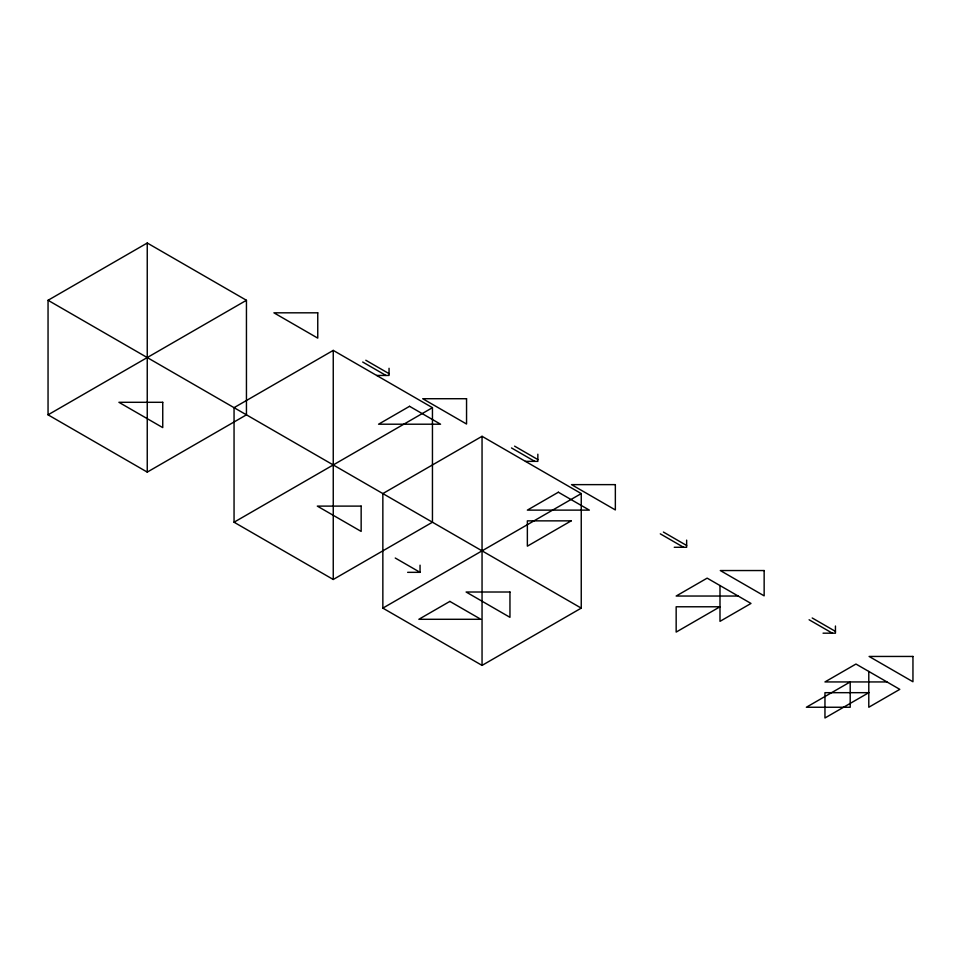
<?xml version="1.0" encoding="UTF-8"?>
<svg xmlns="http://www.w3.org/2000/svg" width="961" height="961" viewBox="0 0 961 961"><rect width="100%" height="100%" fill="white"/><g stroke="black" fill="none" stroke-linecap="round" stroke-linejoin="round"><path stroke-width="1.44" d="M48.05 300.288L147.249 243.013L246.448 300.288L246.448 414.828L147.249 472.103L48.05 414.828L48.05 300.288L581.249 608.121L581.249 493.582L482.05 436.306L382.85 493.582L382.85 608.121L482.05 665.396L581.249 608.121M48.05 414.828L246.448 300.288M333.251 350.393L234.052 407.668L234.052 522.219L333.251 579.483L432.45 522.219L432.45 407.668L333.251 350.393L333.251 579.483M234.052 522.219L432.45 407.668M382.85 608.121L581.249 493.582M376.652 375.451L389.049 375.451L389.049 368.291M525.451 461.364L537.848 461.364L537.848 454.205M674.25 547.277L686.647 547.277L686.647 540.118M407.644 572.336L420.053 572.336L420.053 565.176M738.156 596.036L676.16 596.036L707.152 578.138L750.997 603.448L719.993 621.347L719.993 585.549M823.048 633.179L835.445 633.179L835.445 626.019M886.955 681.938L824.958 681.938L855.963 664.039L899.796 689.349L868.792 707.248L868.792 671.451M365.805 360.243L389.049 373.661M514.603 446.156L537.848 459.574M663.402 532.058L686.647 545.488M812.201 617.971L835.445 631.389M362.705 362.033L385.95 375.451M511.504 447.946L534.748 461.364M660.303 533.848L683.547 547.277M809.102 619.761L832.346 633.179M395.247 558.017L420.053 572.336M482.05 436.306L482.05 665.396M147.249 243.013L147.249 472.103M409.554 406.311L378.562 424.209L440.558 424.209L409.554 406.311M558.353 492.224L527.361 510.123L589.357 510.123L558.353 492.224M571.194 520.862L527.361 546.172L527.361 520.862L571.194 520.862M449.856 601.406L418.852 619.292L480.86 619.292L449.856 601.406M719.993 606.775L676.16 632.086L676.16 606.775L719.993 606.775M850.197 681.938L806.363 707.248L850.197 707.248L850.197 681.938M868.792 692.677L824.958 717.987L824.958 692.677L868.792 692.677M317.755 312.818L273.909 312.818L317.755 338.128L317.755 312.818M466.553 398.719L422.708 398.719L466.553 424.029L466.553 398.719M162.745 402.299L118.912 402.299L162.745 427.609L162.745 402.299M615.352 484.632L571.507 484.632L615.352 509.943L615.352 484.632M361.156 506.111L317.31 506.111L361.156 531.421L361.156 506.111M764.151 570.546L720.306 570.546L764.151 595.856L764.151 570.546M509.955 592.012L466.109 592.012L509.955 617.322L509.955 592.012M912.95 656.447L869.104 656.447L912.95 681.757L912.95 656.447"/></g></svg>
